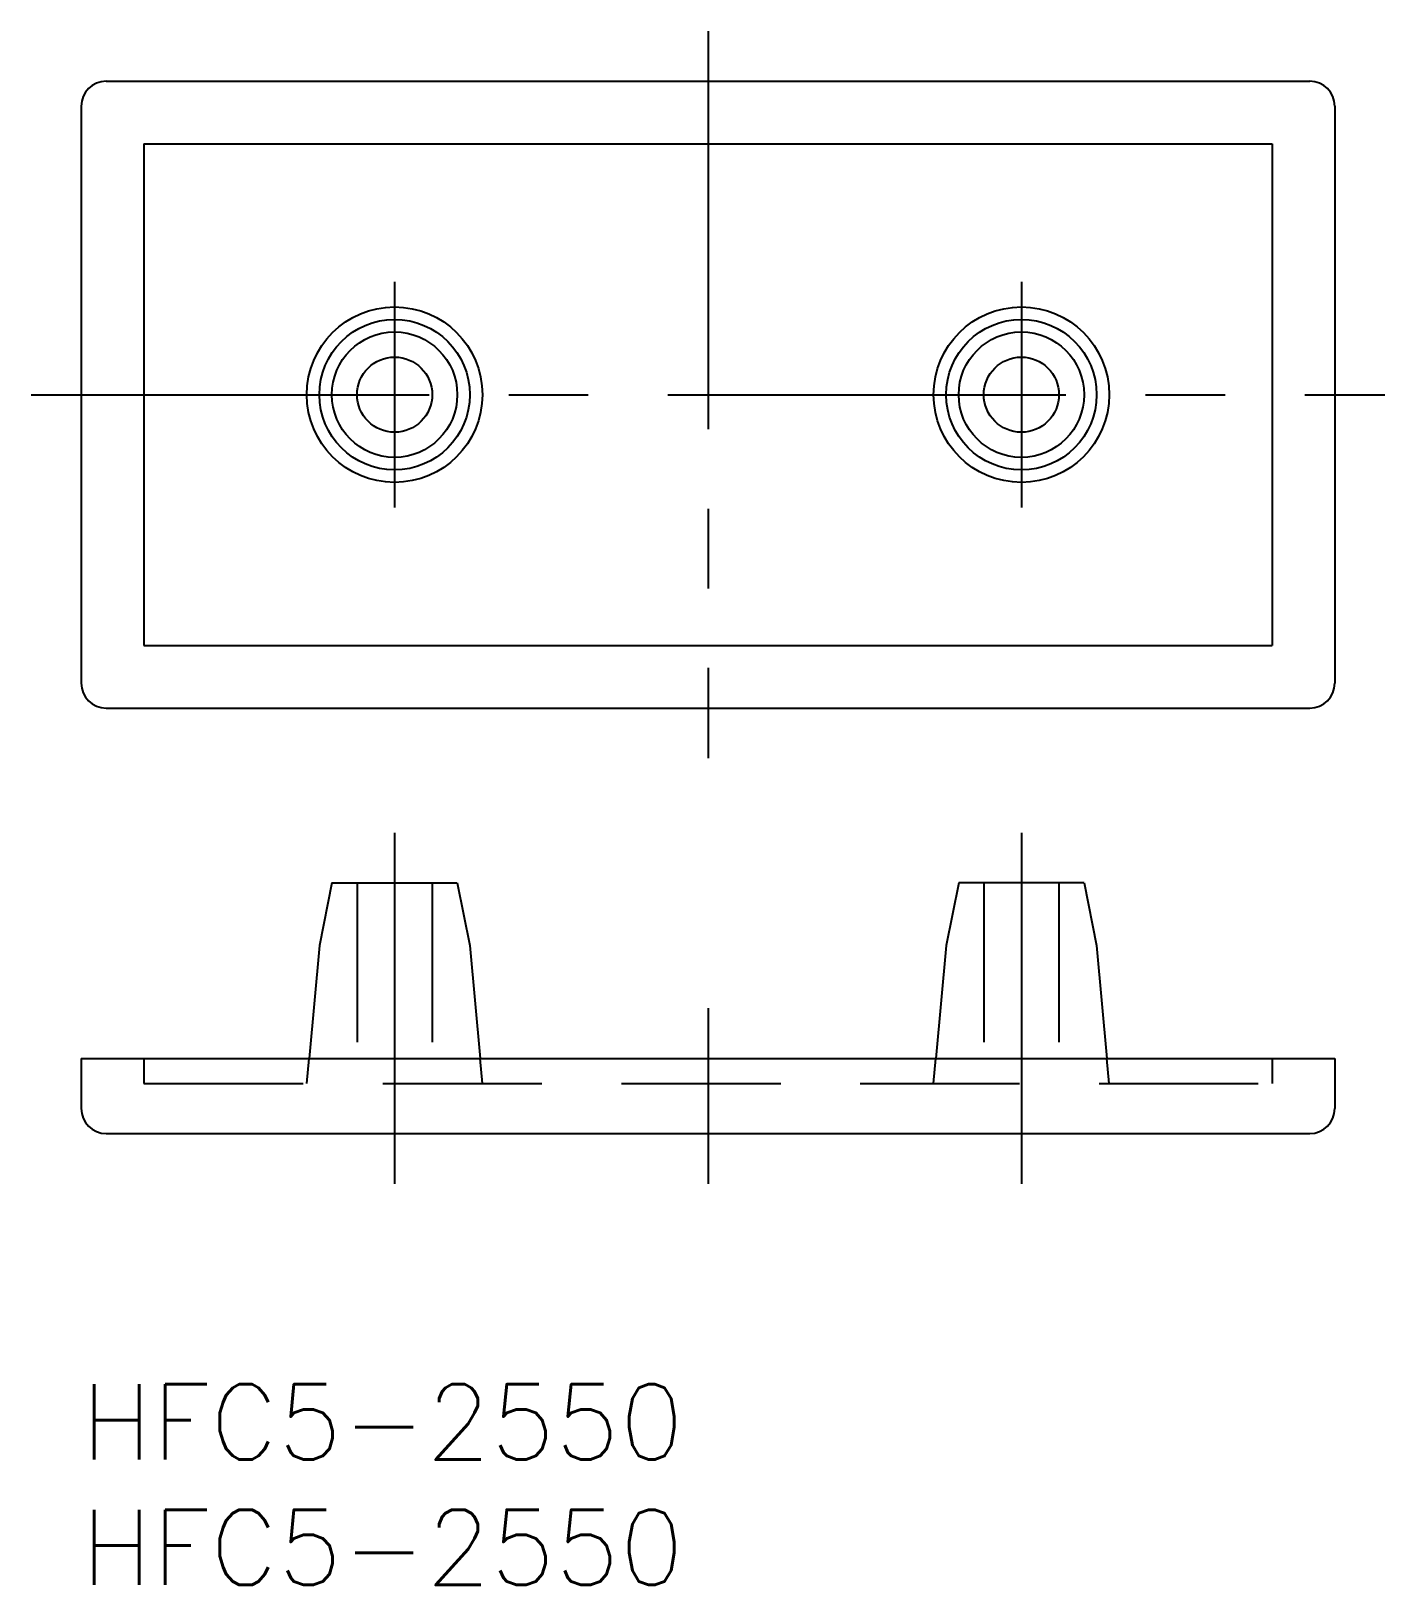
# Model space of a CAD drawing. Extents: x -2 to 52, y -8 to 54.
import ezdxf

# ---------------------------------------------------------------- set-up
doc = ezdxf.new("R2010")
doc.units = 0
doc.header["$LTSCALE"] = 0.5
doc.linetypes.add('CENTER', pattern=[50.8, 31.75, -6.35, 6.35, -6.35])
doc.linetypes.add('DASHED', pattern=[19.05, 12.7, -6.35])
for name, color, linetype in [('MSM_CENTER', 1, 'CENTER'), ('MSM_CONTINUOUS', 7, 'CONTINUOUS'), ('MSM_DASHED', 4, 'DASHED'), ('MSM_PART_NUMBER', 7, 'CONTINUOUS')]:
    doc.layers.add(name, color=color, linetype=linetype)
doc.styles.get("Standard").update_dxf_attribs({"font": 'txt.shx', "height": 3, "bigfont": 'bigfont.shx'})

# ---------------------------------------------------------------- blocks, each defined once
blk = doc.blocks.new('*U4')
at = {"layer": 'MSM_PART_NUMBER'}
blk.add_text('HFC5-2550', height=3, dxfattribs=at).set_placement((0, -3))
blk = doc.blocks.new('*U5')
at = {"layer": 'MSM_PART_NUMBER'}
blk.add_text('HFC5-2550', height=3, dxfattribs=at).set_placement((0, -8))

msp = doc.modelspace()

# ---------------------------------------------------------------- linework, layer by layer
at = {"layer": 'MSM_CENTER'}
for p, q in [((25, 53.968), (25, 24.968)), ((12.5, 43.968), (12.5, 34.968)), ((37.5, 43.968), (37.5, 34.968)), ((-2, 39.468), (52, 39.468)), ((12.5, 22), (12.5, 8)), ((37.5, 22), (37.5, 8)), ((25, 15), (25, 8))]:
    msp.add_line(p, q, dxfattribs=at)
at = {"layer": 'MSM_CONTINUOUS'}
for p, q in [((1, 51.968), (49, 51.968)), ((0, 50.968), (0, 27.968)), ((50, 50.968), (50, 27.968)), ((2.5, 49.468), (2.5, 29.468)), ((2.5, 49.468), (47.5, 49.468)), ((47.5, 49.468), (47.5, 29.468)), ((2.5, 29.468), (47.5, 29.468)), ((1, 26.968), (49, 26.968)), ((10, 20), (9.5, 17.5)), ((10, 20), (15, 20)), ((15, 20), (15.5, 17.5)), ((35, 20), (34.5, 17.5)), ((40, 20), (35, 20)), ((40, 20), (40.5, 17.5)), ((9.5, 17.5), (9.091, 13)), ((15.5, 17.5), (15.909, 13)), ((34.5, 17.5), (34.091, 13)), ((40.5, 17.5), (40.909, 13)), ((0, 13), (0, 11)), ((0, 13), (50, 13)), ((50, 13), (50, 11)), ((1, 10), (49, 10))]:
    msp.add_line(p, q, dxfattribs=at)
for centre, radius in [((12.5, 39.468), 3.5), ((37.5, 39.468), 3.5), ((12.5, 39.468), 3), ((37.5, 39.468), 3), ((12.5, 39.468), 2.5), ((37.5, 39.468), 2.5), ((12.5, 39.468), 1.5), ((37.5, 39.468), 1.5)]:
    msp.add_circle(centre, radius, dxfattribs=at)
for centre, start, end in [((1, 50.968), 90, 180), ((49, 50.968), 0, 90), ((1, 27.968), 180, 270), ((49, 27.968), 270, 0), ((1, 11), 180, 270), ((49, 11), 270, 0)]:
    msp.add_arc(centre, 1, start, end, dxfattribs=at)
at = {"layer": 'MSM_DASHED'}
for p, q in [((11, 20), (11, 12)), ((14, 20), (14, 12)), ((36, 20), (36, 12)), ((39, 20), (39, 12)), ((2.5, 13), (2.5, 12)), ((9, 12), (9.091, 13)), ((16, 12), (15.909, 13)), ((34, 12), (34.091, 13)), ((41, 12), (40.909, 13)), ((47.5, 13), (47.5, 12)), ((2.5, 12), (47.5, 12))]:
    msp.add_line(p, q, dxfattribs=at)

# ---------------------------------------------------------------- block references
at = {"layer": 'MSM_CONTINUOUS'}
for name in ['*U4', '*U5']:
    msp.add_blockref(name, (0, 0), dxfattribs=at)

doc.saveas('drawing.dxf')
